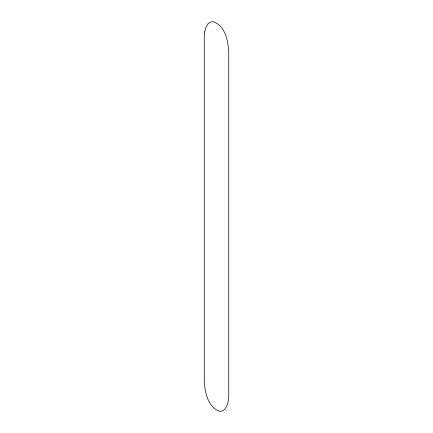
<?xml version="1.0" encoding="UTF-8"?>
<svg xmlns="http://www.w3.org/2000/svg" width="433" height="433" viewBox="0 0 433 433"><rect width="100%" height="100%" fill="white"/><g stroke="black" fill="none" stroke-linecap="round" stroke-linejoin="round"><path stroke-width="0.65" d="M204.679 31.982L204.262 37.357L204.262 381.516C204.906 392.525 207.975 407.258 219.666 411.35L222.616 410.89C227.796 407.799 228.505 401.11 228.738 395.643L228.738 51.484C228.094 40.475 225.025 25.742 213.334 21.65L210.384 22.11L207.851 24.096L205.902 27.463L204.679 31.982"/></g></svg>
